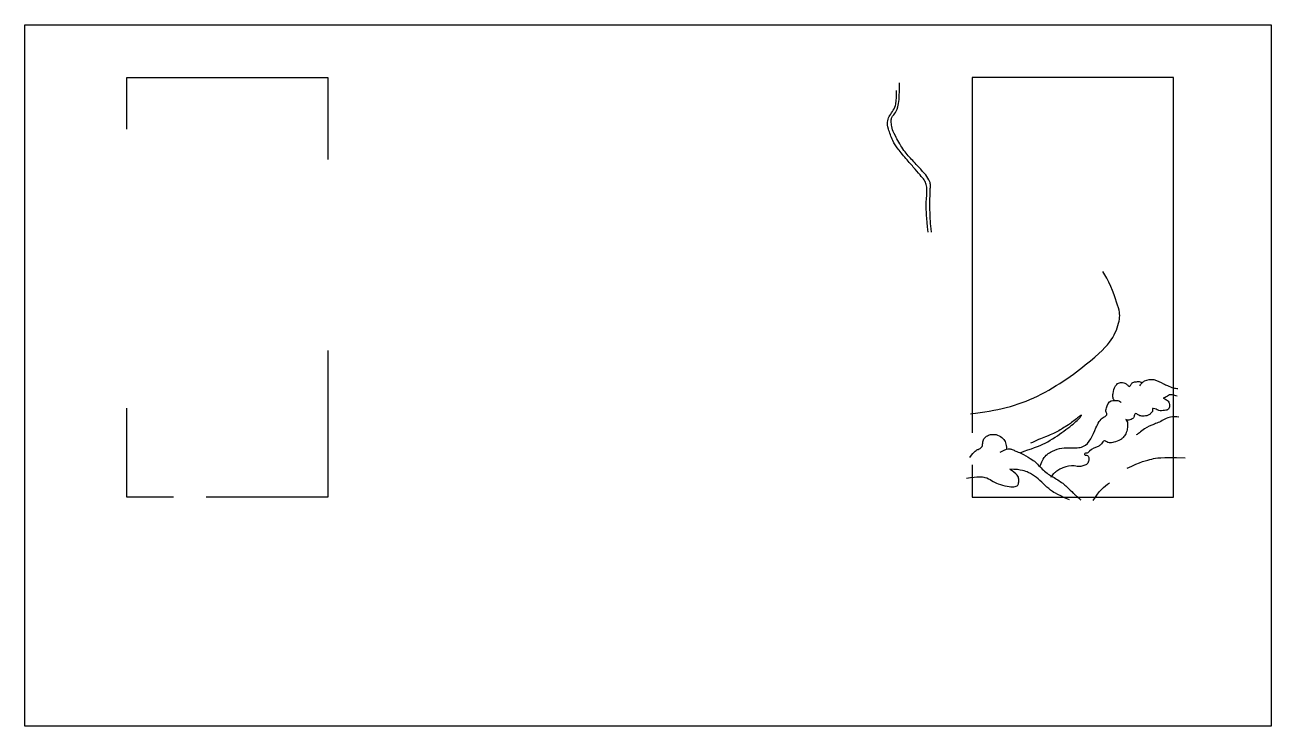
# Model space of a CAD drawing. Header units: metres. Extents: x -22.6 to 47.7, y -9.5 to 1.5.
# Drawn here: x -1.07 to 4.27, y -1.55 to 1.45 of the extents above; entities that cross this region are included whole.
import ezdxf

# ---------------------------------------------------------------- set-up
doc = ezdxf.new("R2010")
doc.units = ezdxf.units.M
doc.layers.add('immagini', color=7, linetype='Continuous')
picture_1 = doc.add_image_def('image2.jpg', size_in_pixel=(6000, 3376))

msp = doc.modelspace()

# ---------------------------------------------------------------- linework, layer by layer
for points in [[(-0.6332, 1.0062), (-0.6332, 1.2275), (0.2293, 1.2275), (0.2293, 0.8763)], [(2.9913, -0.4318), (2.9913, -0.5705), (3.8539, -0.5705), (3.8539, 1.2275), (2.9913, 1.2275), (2.9913, -0.295)], [(0.2293, 0.058), (0.2293, -0.5705), (-0.2931, -0.5705)], [(-0.4337, -0.5705), (-0.6332, -0.5705), (-0.6332, -0.1896)]]:
    msp.add_lwpolyline(points)
for points, degree in [([(2.817, 0.5651), (2.8126, 0.603), (2.81, 0.6523), (2.81, 0.6989), (2.8109, 0.7421), (2.8126, 0.7632), (2.8126, 0.7755), (2.7994, 0.8028), (2.7738, 0.8319), (2.7298, 0.8786), (2.6945, 0.9173), (2.6575, 0.9842), (2.6469, 1.0115), (2.6434, 1.0365), (2.6443, 1.0515), (2.6487, 1.0612), (2.661, 1.0744), (2.6786, 1.107), (2.6795, 1.1668), (2.6795, 1.2056)], 3), ([(2.8028, 0.5657), (2.7949, 0.6267), (2.794, 0.693), (2.7949, 0.708), (2.7966, 0.7168), (2.7966, 0.7407), (2.7966, 0.7637), (2.7895, 0.7849), (2.7754, 0.8017), (2.748, 0.8344), (2.7134, 0.8724), (2.6704, 0.9253), (2.651, 0.9535), (2.6299, 1.0125), (2.626, 1.0374), (2.6343, 1.0606), (2.6493, 1.0822), (2.6637, 1.1038), (2.667, 1.137), (2.6665, 1.1719)], 3), ([(2.9846, -0.2134), (3.0969, -0.2005), (3.2726, -0.1592), (3.5283, 0.0319), (3.6019, 0.1132), (3.6277, 0.1996), (3.6212, 0.2409), (3.5747, 0.3639), (3.5515, 0.3961)], 3), ([(3.1971, -0.3805), (3.246, -0.3635), (3.3056, -0.3434), (3.3883, -0.2863), (3.4489, -0.2384), (3.462, -0.2173), (3.46, -0.2188), (3.407, -0.2591), (3.3848, -0.2732), (3.3621, -0.2863), (3.3409, -0.2989), (3.3126, -0.3085), (3.2647, -0.3292), (3.241, -0.3403)], 3), ([(2.9808, -0.4014), (3.0028, -0.3715), (3.017, -0.366), (3.0343, -0.359), (3.0358, -0.3393), (3.0398, -0.3197), (3.0563, -0.3063), (3.0744, -0.3008), (3.1003, -0.3024), (3.1255, -0.3189), (3.1349, -0.337), (3.1381, -0.3543), (3.1381, -0.3637)], 3), ([(3.1113, -0.378), (3.1381, -0.3637), (3.1515, -0.3626), (3.1626, -0.3666), (3.1783, -0.3737), (3.1971, -0.3805), (3.2453, -0.4079), (3.2619, -0.4197), (3.2808, -0.4402), (3.3021, -0.4615), (3.3227, -0.4757), (3.3424, -0.4868), (3.3645, -0.501), (3.3827, -0.5136), (3.4056, -0.5341), (3.4245, -0.5538)], 3), ([(3.6558, -0.4474), (3.7128, -0.4193), (3.7673, -0.4057), (3.7962, -0.3993), (3.9038, -0.4025)], 3), ([(2.9675, -0.4894), (3.0174, -0.4823), (3.0499, -0.4839), (3.0745, -0.4997), (3.0999, -0.5148), (3.1435, -0.5259), (3.172, -0.5274), (3.1887, -0.5211), (3.1911, -0.5061), (3.1918, -0.4894), (3.1847, -0.4744), (3.1529, -0.4513), (3.1529, -0.4513)], 3), ([(3.4087, -0.5822), (3.3464, -0.5562), (3.3274, -0.5412), (3.2966, -0.5144), (3.2674, -0.4852), (3.2326, -0.4647), (3.2042, -0.4528), (3.1529, -0.4513)], 3), ([(3.5106, -0.586), (3.5339, -0.5436), (3.5563, -0.5259), (3.5796, -0.5099)], 3), ([(3.4245, -0.5538), (3.4569, -0.583)], 1)]:
    msp.add_open_spline(points, degree=degree)
for points in [[(3.6016, -0.1579), (3.5951, -0.1459), (3.5957, -0.1262), (3.6057, -0.0944), (3.6182, -0.0822), (3.6353, -0.0797), (3.656, -0.0891), (3.665, -0.096), (3.6678, -0.095), (3.6716, -0.0897), (3.6803, -0.0797), (3.6953, -0.076), (3.7112, -0.076), (3.72, -0.0807)], [(3.7106, -0.0935), (3.72, -0.0807), (3.7306, -0.0729), (3.7706, -0.0672), (3.8116, -0.085), (3.8282, -0.0925), (3.8541, -0.1022), (3.8731, -0.1056)], [(3.2808, -0.4402), (3.3087, -0.3914), (3.327, -0.3787), (3.3652, -0.3628), (3.405, -0.3596), (3.4416, -0.3596), (3.4663, -0.354), (3.522, -0.2743), (3.5357, -0.2474), (3.5532, -0.2293), (3.5616, -0.2247), (3.5688, -0.2175), (3.5654, -0.2066), (3.5669, -0.1888), (3.5876, -0.158), (3.6007, -0.1571), (3.6163, -0.1565), (3.63, -0.1652)], [(3.8107, -0.1462), (3.8247, -0.154), (3.8363, -0.1677), (3.8375, -0.1799), (3.8325, -0.1943), (3.8163, -0.1989), (3.7919, -0.1996), (3.7744, -0.1921), (3.7638, -0.1914), (3.7648, -0.1996), (3.7613, -0.2064), (3.751, -0.2173), (3.7292, -0.2236), (3.7179, -0.2236), (3.7029, -0.2183), (3.6967, -0.2142), (3.6904, -0.2133), (3.6867, -0.218), (3.6851, -0.2254), (3.6776, -0.2356), (3.6676, -0.2391), (3.6563, -0.2403), (3.6498, -0.2387), (3.6545, -0.2453), (3.6573, -0.2621), (3.6551, -0.283), (3.6466, -0.3039), (3.6351, -0.3183), (3.6263, -0.3255), (3.5989, -0.3355), (3.5886, -0.3383), (3.5683, -0.3345), (3.5633, -0.3311), (3.5583, -0.3292), (3.5454, -0.3425), (3.5344, -0.3518), (3.4938, -0.374), (3.4839, -0.3818), (3.4723, -0.3861), (3.4723, -0.3886), (3.4807, -0.3911), (3.4885, -0.3958), (3.4917, -0.4058), (3.4885, -0.4211), (3.4848, -0.4286), (3.4698, -0.4354), (3.4529, -0.4398), (3.4289, -0.4373), (3.3804, -0.445), (3.367, -0.4512), (3.3492, -0.4627), (3.3383, -0.4715), (3.3283, -0.4874)], [(3.87, -0.1384), (3.8491, -0.1324), (3.8372, -0.1324), (3.8188, -0.1437), (3.8107, -0.1462)], [(3.8773, -0.2275), (3.842, -0.2275), (3.7939, -0.2492), (3.7722, -0.258), (3.7297, -0.278), (3.708, -0.2956), (3.6944, -0.3045)]]:
    msp.add_spline(points, degree=3)

# ---------------------------------------------------------------- pictures from other files: only their frames are drawn
at = {"layer": 'immagini'}
image = msp.add_image(picture_1, insert=(-1.07, -1.5526), size_in_units=(5.3427, 3.0061), dxfattribs=at)
image.dxf.flags = 7

doc.saveas('drawing.dxf')
